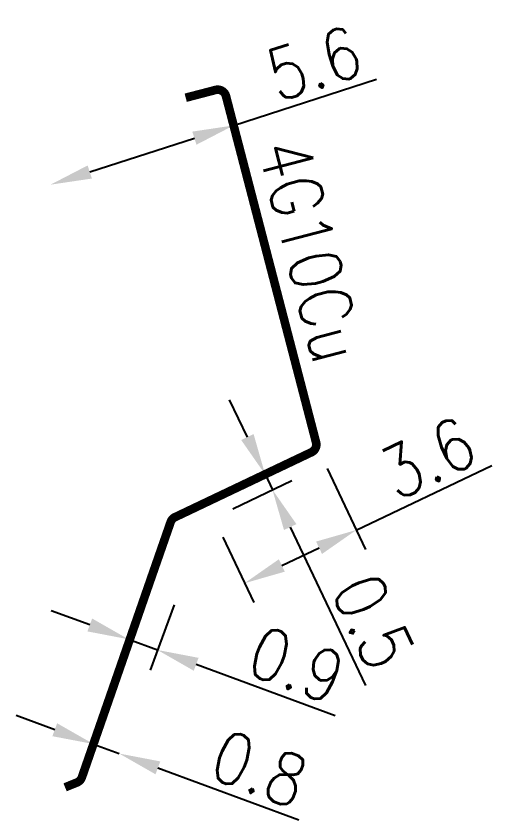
# Model space of a CAD drawing. Header units: millimetres. Extents: x 111441 to 112000, y 130010 to 130542.
# Drawn here: x 111614.78 to 111628.63, y 130117.28 to 130140.67 of the extents above; entities that cross this region are included whole.
import ezdxf

# ---------------------------------------------------------------- set-up
doc = ezdxf.new("R2010")
doc.units = ezdxf.units.MM
doc.header["$PDMODE"] = 34
doc.linetypes.add('E_ST_Cu', pattern=[2000, 1000, 1000])
doc.layers.get('DEFPOINTS').update_dxf_attribs({"linetype": 'CONTINUOUS'})
doc.layers.add('E_100', color=3, linetype='CONTINUOUS')
doc.styles.get("Standard").update_dxf_attribs({"font": 'romans.shx', "width": 0.85})
doc.dimstyles.get("Standard").update_dxf_attribs({"dimtxt": 1.5, "dimasz": 1.2, "dimexe": 0.625, "dimexo": 0.625, "dimgap": 0.25, "dimtad": 1, "dimdec": 1, "dimzin": 0, "dimdsep": 46, "dimtxsty": 'Standard', "dimcen": -0.5, "dimadec": 0, "dimazin": 0, "dimtfac": 1, "dimtdec": 1, "dimtmove": 0, "dimatfit": 3, "dimfxl": 1, "dimtolj": 1, "dimtzin": 0, "dimarcsym": 0})

# ---------------------------------------------------------------- blocks, each defined once
blk = doc.blocks.new('*D60')
at = {"layer": 'DEFPOINTS', "color": 0, "linetype": 'Continuous'}
for p in [(111621.115, 130137.486), (111615.787, 130135.763), (111615.787, 130135.763)]:
    blk.add_point(p, dxfattribs=at)
at = {"layer": 'E_100', "color": 0, "linetype": 'Continuous', "lineweight": -2}
for p, q in [((111621.115, 130137.486), (111625.275, 130138.831)), ((111616.929, 130136.132), (111619.973, 130137.116))]:
    blk.add_line(p, q, dxfattribs=at)
at = {"layer": 'E_100', "color": 0, "linetype": 'Continuous'}
for points in [[(111619.912, 130137.307), (111620.035, 130136.926), (111621.115, 130137.486)], [(111616.867, 130136.322), (111616.99, 130135.941), (111615.787, 130135.763)]]:
    blk.add_solid(points, dxfattribs=at)
at = {"layer": 'E_100', "color": 0, "linetype": 'Continuous', "insert": (111623.458, 130139.294), "char_height": 1.5, "attachment_point": 5, "rotation": 17.9197}
blk.add_mtext('\\A1;5.6', dxfattribs=at)
blk = doc.blocks.new('*D61')
at = {"layer": 'DEFPOINTS', "color": 0, "linetype": 'Continuous'}
for p in [(111623.566, 130128.067), (111620.53, 130126.069), (111621.434, 130124.169)]:
    blk.add_point(p, dxfattribs=at)
at = {"layer": 'E_100', "color": 0, "linetype": 'Continuous', "lineweight": -2}
for p, q in [((111623.834, 130127.503), (111624.953, 130125.152)), ((111624.685, 130125.716), (111628.632, 130127.595)), ((111620.798, 130125.504), (111621.702, 130123.605)), ((111622.517, 130124.685), (111623.601, 130125.2))]:
    blk.add_line(p, q, dxfattribs=at)
at = {"layer": 'E_100', "color": 0, "linetype": 'Continuous'}
for points in [[(111623.515, 130125.381), (111623.687, 130125.02), (111624.685, 130125.716)], [(111622.431, 130124.865), (111622.603, 130124.504), (111621.434, 130124.169)]]:
    blk.add_solid(points, dxfattribs=at)
at = {"layer": 'E_100', "color": 0, "linetype": 'Continuous', "insert": (111626.77, 130127.816), "char_height": 1.5, "attachment_point": 5, "rotation": 25.4499}
blk.add_mtext('\\A1;3.6', dxfattribs=at)
blk = doc.blocks.new('*D62')
at = {"layer": 'DEFPOINTS', "color": 0, "linetype": 'Continuous'}
for p in [(111622.031, 130127.337), (111622.246, 130126.886), (111620.53, 130126.069)]:
    blk.add_point(p, dxfattribs=at)
at = {"layer": 'E_100', "color": 0, "linetype": 'Continuous', "lineweight": -2}
for p, q in [((111621.516, 130128.421), (111621, 130129.504)), ((111622.031, 130127.337), (111622.246, 130126.886)), ((111621.094, 130126.337), (111622.811, 130127.154)), ((111622.762, 130125.802), (111624.956, 130121.191))]:
    blk.add_line(p, q, dxfattribs=at)
at = {"layer": 'E_100', "color": 0, "linetype": 'Continuous'}
for points in [[(111621.696, 130128.507), (111621.335, 130128.335), (111622.031, 130127.337)], [(111622.942, 130125.888), (111622.581, 130125.716), (111622.246, 130126.886)]]:
    blk.add_solid(points, dxfattribs=at)
at = {"layer": 'E_100', "color": 0, "linetype": 'Continuous', "insert": (111625.178, 130123.053), "char_height": 1.5, "attachment_point": 5, "rotation": 295.4499}
blk.add_mtext('\\A1;0.5', dxfattribs=at)
blk = doc.blocks.new('*D63')
at = {"layer": 'DEFPOINTS', "color": 0, "linetype": 'Continuous'}
for p in [(111618.758, 130124.442), (111619.603, 130124.13), (111618.9, 130122.226)]:
    blk.add_point(p, dxfattribs=at)
at = {"layer": 'E_100', "color": 0, "linetype": 'Continuous', "lineweight": -2}
for p, q in [((111618.542, 130123.855), (111617.839, 130121.952)), ((111619.386, 130123.543), (111618.683, 130121.64)), ((111616.93, 130122.954), (111615.804, 130123.37)), ((111618.055, 130122.538), (111618.9, 130122.226)), ((111620.025, 130121.811), (111624.069, 130120.317))]:
    blk.add_line(p, q, dxfattribs=at)
at = {"layer": 'E_100', "color": 0, "linetype": 'Continuous'}
for points in [[(111616.999, 130123.142), (111616.86, 130122.767), (111618.055, 130122.538)], [(111620.095, 130121.998), (111619.956, 130121.623), (111618.9, 130122.226)]]:
    blk.add_solid(points, dxfattribs=at)
at = {"layer": 'E_100', "color": 0, "linetype": 'Continuous', "insert": (111622.956, 130121.794), "char_height": 1.5, "attachment_point": 5, "rotation": 339.7256}
blk.add_mtext('\\A1;0.9', dxfattribs=at)
blk = doc.blocks.new('*D64')
at = {"layer": 'DEFPOINTS', "color": 0, "linetype": 'Continuous'}
for p in [(111617.036, 130119.49), (111617.786, 130119.213), (111617.786, 130119.213)]:
    blk.add_point(p, dxfattribs=at)
at = {"layer": 'E_100', "color": 0, "linetype": 'Continuous', "lineweight": -2}
for p, q in [((111615.91, 130119.906), (111614.785, 130120.322)), ((111617.036, 130119.49), (111617.786, 130119.213)), ((111618.912, 130118.797), (111623.013, 130117.282))]:
    blk.add_line(p, q, dxfattribs=at)
at = {"layer": 'E_100', "color": 0, "linetype": 'Continuous'}
for points in [[(111615.98, 130120.094), (111615.841, 130119.718), (111617.036, 130119.49)], [(111618.981, 130118.985), (111618.843, 130118.61), (111617.786, 130119.213)]]:
    blk.add_solid(points, dxfattribs=at)
at = {"layer": 'E_100', "color": 0, "linetype": 'Continuous', "insert": (111621.872, 130118.77), "char_height": 1.5, "attachment_point": 5, "rotation": 339.7256}
blk.add_mtext('\\A1;0.8', dxfattribs=at)

msp = doc.modelspace()

# ---------------------------------------------------------------- linework, layer by layer
at = {"layer": 'E_100', "linetype": 'E_ST_Cu', "flags": 128}
msp.add_lwpolyline([(111619.721, 130138.292, 0.25, 0.25, 0), (111620.588, 130138.518, 0.25, 0.25, -0.414214), (111620.893, 130138.339, 0.25, 0.25, 0), (111621.115, 130137.486, 0.25, 0.25, 0), (111623.514, 130128.267, 0.25, 0.25, -0.359696), (111623.379, 130127.978, 0.25, 0.25, 0), (111622.031, 130127.337, 0.25, 0.25, 0), (111619.41, 130126.09, 0.25, 0.25, 0.200585), (111619.282, 130125.946, 0.25, 0.25, 0), (111618.758, 130124.442, 0.25, 0.25, 0), (111617.036, 130119.49, 0.25, 0.25, 0), (111616.699, 130118.52, 0.25, 0.25, -0.216057), (111616.556, 130118.371, 0.25, 0.25, 0), (111616.211, 130118.231, 0, 0, 0)], format="xyseb", dxfattribs=at)

# ---------------------------------------------------------------- texts
at = {"layer": 'E_100', "linetype": 'Continuous', "width": 0.85}
msp.add_text('4G10Cu', height=1.5, rotation=284.5837, dxfattribs=at).set_placement((111621.804, 130136.854))

# ---------------------------------------------------------------- dimensions: what is measured, and where the dimension line sits
at = {"layer": 'E_100', "linetype": 'Continuous'}
for base, p1, p2, angle, picture, middle in [((111615.787, 130135.763), (111621.115, 130137.486), (111615.787, 130135.763), 17.9197, '*D60', (111623.766, 130138.343)), ((111622.246, 130126.886), (111622.031, 130127.337), (111620.53, 130126.069), 115.4499, '*D62', (111624.275, 130122.623)), ((111621.434, 130124.169), (111623.566, 130128.067), (111620.53, 130126.069), 25.4499, '*D61', (111627.2, 130126.913)), ((111618.9, 130122.226), (111618.758, 130124.442), (111619.603, 130124.13), 159.7256, '*D63', (111622.61, 130120.856)), ((111617.786, 130119.213), (111617.036, 130119.49), (111617.786, 130119.213), 159.7256, '*D64', (111621.525, 130117.832))]:
    dim = msp.add_linear_dim(base=base, p1=p1, p2=p2, angle=angle, dimstyle='Standard', dxfattribs=at)
    dim.commit()
    dim.dimension.update_dxf_attribs({"geometry": picture, "text_midpoint": middle, "dimtype": 160})

doc.saveas('drawing.dxf')
